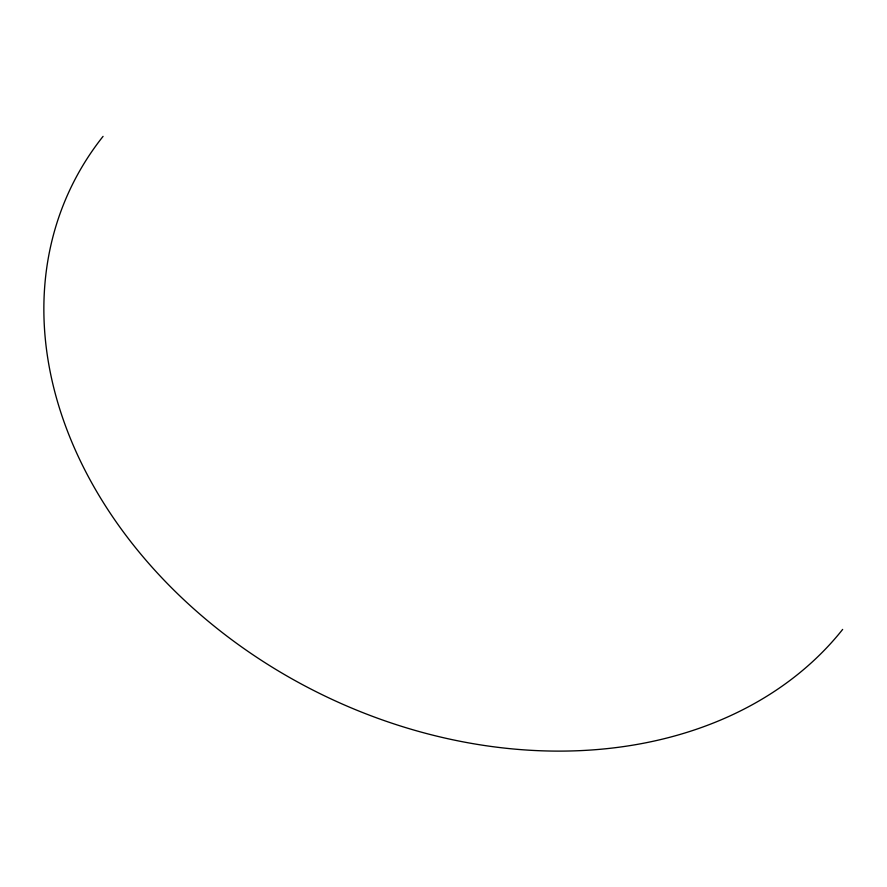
<?xml version="1.0" encoding="UTF-8"?>
<svg xmlns="http://www.w3.org/2000/svg" width="887" height="887" viewBox="0 0 887 887"><rect width="100%" height="100%" fill="white"/><g stroke="black" fill="none" stroke-linecap="round" stroke-linejoin="round"><path stroke-width="1.33" d="M842.65 629.415A446.871 346.296 26.3 0 1 255.401 656.413A446.871 346.296 26.3 0 1 103.058 136.376"/></g></svg>
